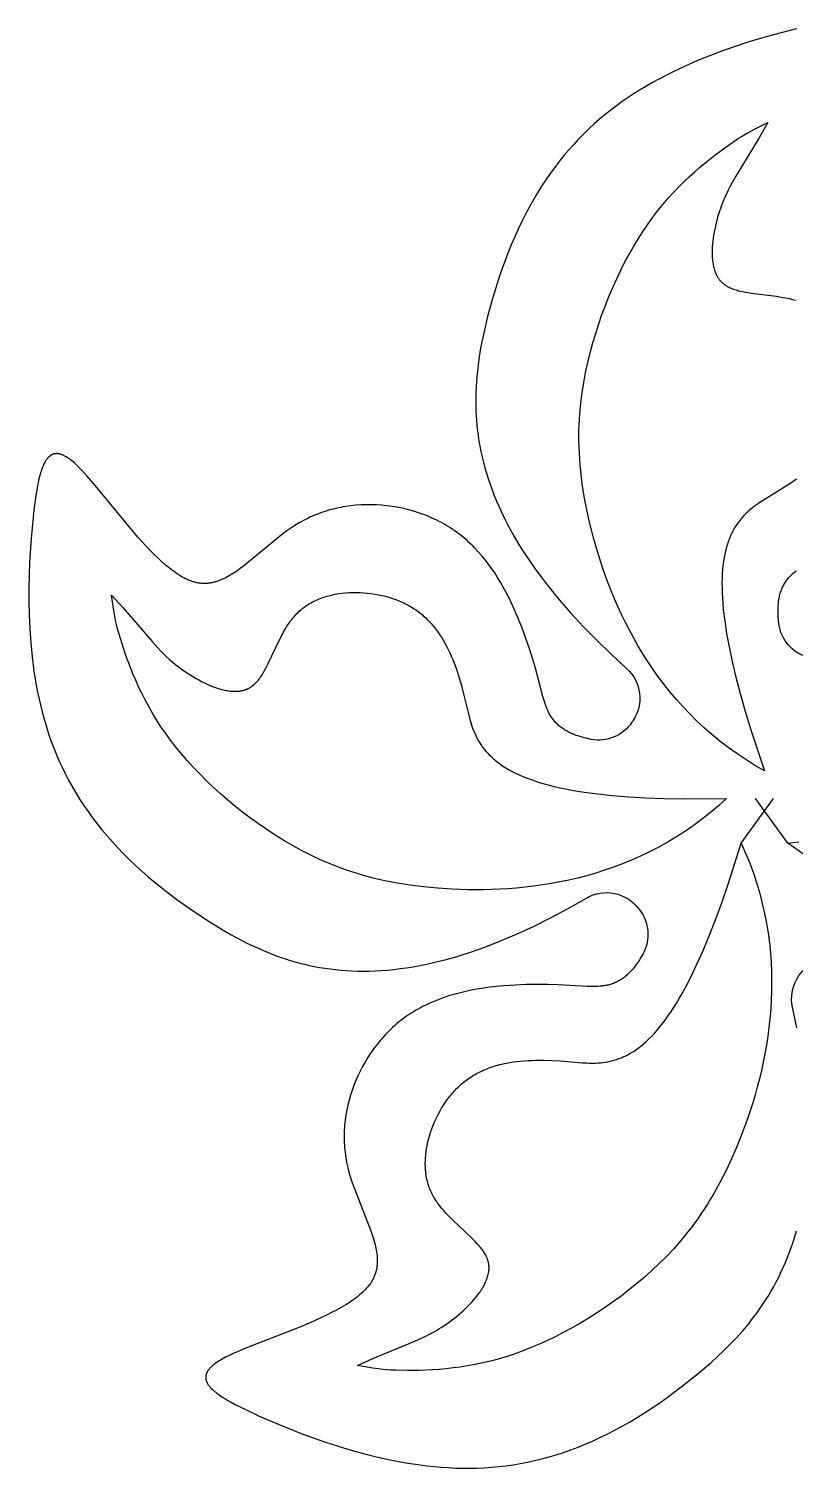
# Model space of a CAD drawing. Extents: x -221 to 104, y -309 to -96.
# Drawn here: x -10.23 to -0.62, y -134.74 to -116.7 of the extents above; entities that cross this region are included whole.
import ezdxf

# ---------------------------------------------------------------- set-up
doc = ezdxf.new("R2010")
doc.units = 0
doc.layers.add('FLOWERS', color=7, linetype='CONTINUOUS')

msp = doc.modelspace()

# ---------------------------------------------------------------- linework, layer by layer
at = {"layer": 'FLOWERS'}
for p, q in [((-1.294, -126.902), (-0.888, -126.343)), ((-0.706, -126.902), (-1.112, -126.343))]:
    msp.add_line(p, q, dxfattribs=at)
for points in [[(-0.598, -116.696), (-0.887, -116.77), (-1.039, -116.813), (-1.195, -116.86), (-1.354, -116.912), (-1.515, -116.968), (-1.677, -117.029), (-1.84, -117.095), (-2.002, -117.167), (-2.164, -117.243), (-2.324, -117.326), (-2.403, -117.369), (-2.481, -117.414), (-2.558, -117.461), (-2.634, -117.508), (-2.71, -117.558), (-2.784, -117.609), (-2.857, -117.662), (-2.928, -117.716), (-2.998, -117.772), (-3.068, -117.829), (-3.135, -117.889), (-3.202, -117.95), (-3.267, -118.013), (-3.331, -118.078), (-3.393, -118.145), (-3.455, -118.214), (-3.515, -118.285), (-3.574, -118.358), (-3.631, -118.433), (-3.687, -118.51), (-3.742, -118.589), (-3.795, -118.67), (-3.848, -118.754), (-3.899, -118.84), (-3.948, -118.928), (-3.996, -119.019), (-4.043, -119.112), (-4.089, -119.207), (-4.133, -119.305), (-4.176, -119.405), (-4.218, -119.508), (-4.258, -119.614), (-4.297, -119.722), (-4.335, -119.833), (-4.406, -120.062), (-4.472, -120.303), (-4.521, -120.51), (-4.544, -120.617), (-4.564, -120.725), (-4.582, -120.836), (-4.597, -120.948), (-4.609, -121.063), (-4.617, -121.18), (-4.62, -121.239), (-4.622, -121.299), (-4.622, -121.359), (-4.621, -121.42), (-4.62, -121.482), (-4.617, -121.544), (-4.612, -121.607), (-4.606, -121.67), (-4.599, -121.734), (-4.591, -121.798), (-4.581, -121.863), (-4.569, -121.928), (-4.556, -121.995), (-4.542, -122.061), (-4.525, -122.129), (-4.507, -122.197), (-4.487, -122.265), (-4.465, -122.334), (-4.442, -122.404), (-4.416, -122.474), (-4.389, -122.545), (-4.359, -122.617), (-4.328, -122.689), (-4.294, -122.762), (-4.259, -122.836), (-4.221, -122.91), (-4.18, -122.985), (-4.138, -123.06), (-4.093, -123.137), (-4.046, -123.213), (-3.996, -123.291), (-3.944, -123.369), (-3.889, -123.448), (-3.832, -123.527), (-3.709, -123.688), (-3.575, -123.852), (-3.43, -124.019), (-3.274, -124.188), (-3.105, -124.36), (-2.924, -124.535), (-2.73, -124.713, -0.376728), (-2.651, -125.368, 0.002979), (-2.664, -125.388, -0.301409), (-3.174, -125.602), (-3.22, -125.592), (-3.263, -125.582), (-3.284, -125.576), (-3.304, -125.57), (-3.324, -125.564), (-3.343, -125.558), (-3.362, -125.552), (-3.38, -125.545), (-3.397, -125.538), (-3.414, -125.531), (-3.43, -125.524), (-3.446, -125.517), (-3.461, -125.509), (-3.476, -125.501), (-3.49, -125.493), (-3.504, -125.485), (-3.517, -125.476), (-3.53, -125.468), (-3.542, -125.459), (-3.554, -125.45), (-3.566, -125.441), (-3.577, -125.432), (-3.588, -125.423), (-3.598, -125.413), (-3.608, -125.403), (-3.618, -125.393), (-3.627, -125.383), (-3.636, -125.373), (-3.644, -125.363), (-3.652, -125.352), (-3.66, -125.341), (-3.668, -125.331), (-3.675, -125.32), (-3.682, -125.309), (-3.689, -125.297), (-3.695, -125.286), (-3.702, -125.275), (-3.708, -125.263), (-3.713, -125.251), (-3.719, -125.239), (-3.729, -125.215), (-3.739, -125.191), (-3.748, -125.166), (-3.757, -125.141), (-3.765, -125.115), (-3.78, -125.063), (-3.874, -124.71), (-3.911, -124.583), (-3.952, -124.455), (-3.996, -124.326), (-4.044, -124.196), (-4.096, -124.068), (-4.152, -123.94), (-4.181, -123.877), (-4.212, -123.815), (-4.244, -123.754), (-4.277, -123.693), (-4.311, -123.633), (-4.347, -123.575), (-4.384, -123.517), (-4.422, -123.461), (-4.462, -123.406), (-4.503, -123.353), (-4.545, -123.301), (-4.589, -123.25), (-4.635, -123.202), (-4.658, -123.178), (-4.682, -123.155), (-4.706, -123.133), (-4.73, -123.11), (-4.755, -123.089), (-4.78, -123.068), (-4.806, -123.047), (-4.832, -123.027), (-4.858, -123.008), (-4.885, -122.989), (-4.912, -122.97), (-4.939, -122.952), (-4.967, -122.935), (-4.995, -122.918), (-5.023, -122.902), (-5.052, -122.886), (-5.081, -122.871), (-5.11, -122.856), (-5.14, -122.842), (-5.17, -122.828), (-5.2, -122.815), (-5.23, -122.802), (-5.26, -122.79), (-5.291, -122.779), (-5.353, -122.757), (-5.416, -122.738), (-5.479, -122.721), (-5.542, -122.706), (-5.607, -122.693), (-5.671, -122.683), (-5.736, -122.674), (-5.8, -122.668), (-5.865, -122.664), (-5.93, -122.662), (-5.995, -122.662), (-6.059, -122.664), (-6.124, -122.668), (-6.187, -122.675), (-6.251, -122.684), (-6.282, -122.689), (-6.313, -122.695), (-6.344, -122.701), (-6.375, -122.708), (-6.406, -122.715), (-6.436, -122.723), (-6.467, -122.731), (-6.497, -122.74), (-6.527, -122.75), (-6.556, -122.76), (-6.586, -122.771), (-6.615, -122.782), (-6.643, -122.793), (-6.672, -122.806), (-6.7, -122.818), (-6.728, -122.832), (-6.756, -122.846), (-6.783, -122.86), (-6.81, -122.875), (-6.836, -122.89), (-6.889, -122.922), (-6.94, -122.956), (-6.99, -122.99), (-7.039, -123.026), (-7.532, -123.43), (-7.574, -123.462), (-7.616, -123.492), (-7.658, -123.52), (-7.679, -123.533), (-7.699, -123.546), (-7.72, -123.558), (-7.741, -123.569), (-7.762, -123.58), (-7.783, -123.59), (-7.804, -123.599), (-7.825, -123.608), (-7.846, -123.616), (-7.857, -123.62), (-7.868, -123.623), (-7.878, -123.626), (-7.889, -123.629), (-7.9, -123.632), (-7.91, -123.635), (-7.921, -123.637), (-7.932, -123.639), (-7.942, -123.641), (-7.953, -123.643), (-7.964, -123.645), (-7.975, -123.646), (-7.986, -123.647), (-7.996, -123.648), (-8.007, -123.648), (-8.018, -123.648), (-8.029, -123.648), (-8.04, -123.648), (-8.051, -123.648), (-8.062, -123.647), (-8.073, -123.646), (-8.085, -123.644), (-8.096, -123.643), (-8.107, -123.641), (-8.118, -123.639), (-8.13, -123.637), (-8.141, -123.634), (-8.152, -123.631), (-8.164, -123.628), (-8.175, -123.624), (-8.187, -123.62), (-8.198, -123.616), (-8.21, -123.611), (-8.221, -123.607), (-8.233, -123.602), (-8.245, -123.596), (-8.268, -123.585), (-8.292, -123.572), (-8.316, -123.559), (-8.34, -123.544), (-8.364, -123.529), (-8.388, -123.512), (-8.412, -123.495), (-8.437, -123.477), (-8.461, -123.458), (-8.51, -123.417), (-8.56, -123.374), (-8.609, -123.328), (-8.659, -123.279), (-8.709, -123.229), (-8.759, -123.176), (-8.858, -123.067), (-8.956, -122.953), (-9.411, -122.399), (-9.492, -122.305), (-9.53, -122.263), (-9.567, -122.223), (-9.603, -122.186), (-9.637, -122.154), (-9.654, -122.138), (-9.67, -122.124), (-9.686, -122.111), (-9.701, -122.099), (-9.717, -122.088), (-9.731, -122.077), (-9.746, -122.068), (-9.753, -122.063), (-9.76, -122.059), (-9.767, -122.055), (-9.774, -122.051), (-9.781, -122.048), (-9.787, -122.045), (-9.794, -122.042), (-9.8, -122.039), (-9.807, -122.036), (-9.813, -122.034), (-9.82, -122.031), (-9.826, -122.029), (-9.832, -122.028), (-9.838, -122.026), (-9.844, -122.025), (-9.85, -122.024), (-9.856, -122.023), (-9.862, -122.022), (-9.864, -122.022), (-9.867, -122.022), (-9.87, -122.021), (-9.873, -122.021), (-9.876, -122.021), (-9.878, -122.021), (-9.881, -122.021), (-9.884, -122.021), (-9.887, -122.022), (-9.889, -122.022), (-9.892, -122.022), (-9.895, -122.022), (-9.897, -122.023), (-9.9, -122.023), (-9.903, -122.024), (-9.905, -122.024), (-9.908, -122.025), (-9.91, -122.025), (-9.913, -122.026), (-9.915, -122.027), (-9.918, -122.027), (-9.92, -122.028), (-9.923, -122.029), (-9.925, -122.03), (-9.928, -122.031), (-9.93, -122.032), (-9.933, -122.033), (-9.935, -122.034), (-9.937, -122.035), (-9.94, -122.036), (-9.942, -122.038), (-9.944, -122.039), (-9.947, -122.04), (-9.949, -122.042), (-9.951, -122.043), (-9.954, -122.045), (-9.956, -122.046), (-9.958, -122.048), (-9.963, -122.051), (-9.967, -122.055), (-9.971, -122.059), (-9.976, -122.063), (-9.98, -122.067), (-9.984, -122.071), (-9.988, -122.076), (-9.992, -122.08), (-9.996, -122.085), (-10, -122.09), (-10.004, -122.096), (-10.008, -122.101), (-10.011, -122.107), (-10.015, -122.113), (-10.019, -122.119), (-10.022, -122.125), (-10.026, -122.131), (-10.033, -122.144), (-10.04, -122.158), (-10.046, -122.173), (-10.053, -122.189), (-10.059, -122.205), (-10.065, -122.222), (-10.071, -122.239), (-10.077, -122.257), (-10.088, -122.296), (-10.098, -122.337), (-10.108, -122.38), (-10.117, -122.427), (-10.126, -122.475), (-10.142, -122.58), (-10.158, -122.694), (-10.172, -122.816), (-10.197, -123.086), (-10.216, -123.384), (-10.223, -123.542), (-10.226, -123.705), (-10.226, -123.872), (-10.222, -124.042), (-10.214, -124.215), (-10.201, -124.391), (-10.184, -124.567), (-10.161, -124.745), (-10.132, -124.922), (-10.115, -125.011), (-10.096, -125.099), (-10.076, -125.187), (-10.054, -125.274), (-10.03, -125.361), (-10.005, -125.447), (-9.977, -125.533), (-9.948, -125.618), (-9.916, -125.702), (-9.883, -125.785), (-9.847, -125.868), (-9.809, -125.95), (-9.769, -126.032), (-9.727, -126.112), (-9.683, -126.193), (-9.637, -126.272), (-9.588, -126.351), (-9.537, -126.43), (-9.483, -126.507), (-9.427, -126.585), (-9.369, -126.661), (-9.308, -126.737), (-9.244, -126.813), (-9.178, -126.888), (-9.11, -126.962), (-9.039, -127.036), (-8.965, -127.109), (-8.888, -127.182), (-8.809, -127.255), (-8.727, -127.327), (-8.641, -127.398), (-8.554, -127.469), (-8.463, -127.539), (-8.369, -127.609), (-8.173, -127.748), (-7.964, -127.885), (-7.782, -127.996), (-7.688, -128.05), (-7.591, -128.103), (-7.492, -128.155), (-7.389, -128.204), (-7.284, -128.25), (-7.175, -128.294), (-7.119, -128.315), (-7.063, -128.335), (-7.006, -128.354), (-6.948, -128.373), (-6.889, -128.39), (-6.829, -128.406), (-6.768, -128.421), (-6.706, -128.436), (-6.643, -128.449), (-6.579, -128.46), (-6.514, -128.471), (-6.448, -128.48), (-6.381, -128.488), (-6.313, -128.495), (-6.244, -128.5), (-6.174, -128.504), (-6.103, -128.506), (-6.03, -128.507), (-5.957, -128.506), (-5.882, -128.503), (-5.806, -128.499), (-5.728, -128.493), (-5.65, -128.486), (-5.57, -128.476), (-5.489, -128.465), (-5.407, -128.452), (-5.323, -128.437), (-5.238, -128.419), (-5.152, -128.4), (-5.064, -128.379), (-4.975, -128.356), (-4.885, -128.33), (-4.793, -128.303), (-4.7, -128.273), (-4.509, -128.206), (-4.312, -128.129), (-4.109, -128.043), (-3.899, -127.946), (-3.683, -127.839), (-3.461, -127.721), (-3.232, -127.591, -0.376728), (-2.584, -127.718, 0.002979), (-2.569, -127.737, -0.301409), (-2.524, -128.288), (-2.547, -128.329), (-2.57, -128.367), (-2.582, -128.385), (-2.594, -128.403), (-2.606, -128.419), (-2.617, -128.436), (-2.629, -128.451), (-2.641, -128.466), (-2.653, -128.481), (-2.665, -128.494), (-2.677, -128.508), (-2.689, -128.52), (-2.701, -128.532), (-2.713, -128.544), (-2.725, -128.555), (-2.737, -128.566), (-2.749, -128.576), (-2.761, -128.585), (-2.773, -128.594), (-2.785, -128.603), (-2.797, -128.611), (-2.81, -128.619), (-2.822, -128.626), (-2.834, -128.633), (-2.847, -128.64), (-2.859, -128.646), (-2.871, -128.651), (-2.884, -128.657), (-2.896, -128.661), (-2.909, -128.666), (-2.921, -128.67), (-2.934, -128.674), (-2.947, -128.678), (-2.959, -128.681), (-2.972, -128.684), (-2.985, -128.687), (-2.998, -128.689), (-3.011, -128.691), (-3.024, -128.693), (-3.037, -128.694), (-3.063, -128.697), (-3.089, -128.699), (-3.115, -128.7), (-3.142, -128.7), (-3.169, -128.7), (-3.223, -128.698), (-3.588, -128.678), (-3.72, -128.675), (-3.855, -128.674), (-3.991, -128.676), (-4.129, -128.681), (-4.268, -128.691), (-4.406, -128.704), (-4.475, -128.713), (-4.544, -128.723), (-4.612, -128.735), (-4.68, -128.747), (-4.747, -128.762), (-4.814, -128.778), (-4.88, -128.795), (-4.945, -128.814), (-5.01, -128.835), (-5.073, -128.857), (-5.136, -128.882), (-5.197, -128.908), (-5.257, -128.936), (-5.287, -128.951), (-5.316, -128.966), (-5.345, -128.982), (-5.374, -128.998), (-5.402, -129.015), (-5.43, -129.033), (-5.457, -129.051), (-5.485, -129.069), (-5.511, -129.088), (-5.538, -129.108), (-5.563, -129.128), (-5.589, -129.148), (-5.614, -129.169), (-5.639, -129.191), (-5.663, -129.213), (-5.687, -129.235), (-5.71, -129.258), (-5.733, -129.281), (-5.756, -129.305), (-5.778, -129.329), (-5.8, -129.354), (-5.821, -129.378), (-5.842, -129.404), (-5.863, -129.429), (-5.902, -129.482), (-5.94, -129.535), (-5.975, -129.59), (-6.009, -129.646), (-6.041, -129.703), (-6.071, -129.761), (-6.1, -129.82), (-6.126, -129.879), (-6.15, -129.94), (-6.172, -130.001), (-6.192, -130.062), (-6.209, -130.125), (-6.225, -130.187), (-6.238, -130.25), (-6.25, -130.312), (-6.254, -130.344), (-6.259, -130.375), (-6.262, -130.407), (-6.265, -130.438), (-6.268, -130.47), (-6.27, -130.501), (-6.271, -130.533), (-6.272, -130.564), (-6.272, -130.596), (-6.272, -130.627), (-6.271, -130.658), (-6.269, -130.689), (-6.267, -130.72), (-6.264, -130.751), (-6.26, -130.782), (-6.256, -130.812), (-6.252, -130.843), (-6.246, -130.873), (-6.241, -130.903), (-6.234, -130.933), (-6.22, -130.993), (-6.204, -131.052), (-6.186, -131.11), (-6.167, -131.168), (-5.936, -131.761), (-5.919, -131.811), (-5.903, -131.861), (-5.889, -131.909), (-5.883, -131.933), (-5.878, -131.957), (-5.872, -131.98), (-5.868, -132.004), (-5.864, -132.027), (-5.861, -132.05), (-5.859, -132.073), (-5.857, -132.096), (-5.856, -132.118), (-5.856, -132.13), (-5.856, -132.141), (-5.856, -132.152), (-5.856, -132.163), (-5.857, -132.174), (-5.858, -132.185), (-5.859, -132.196), (-5.86, -132.207), (-5.862, -132.217), (-5.863, -132.228), (-5.865, -132.239), (-5.867, -132.25), (-5.87, -132.26), (-5.872, -132.271), (-5.875, -132.281), (-5.878, -132.292), (-5.882, -132.302), (-5.885, -132.313), (-5.889, -132.323), (-5.893, -132.333), (-5.898, -132.343), (-5.903, -132.354), (-5.907, -132.364), (-5.913, -132.374), (-5.918, -132.384), (-5.924, -132.394), (-5.93, -132.404), (-5.936, -132.414), (-5.943, -132.424), (-5.95, -132.433), (-5.957, -132.443), (-5.965, -132.453), (-5.973, -132.462), (-5.981, -132.472), (-5.989, -132.482), (-5.998, -132.491), (-6.016, -132.51), (-6.035, -132.529), (-6.056, -132.547), (-6.077, -132.565), (-6.099, -132.583), (-6.122, -132.601), (-6.146, -132.619), (-6.171, -132.637), (-6.197, -132.654), (-6.25, -132.688), (-6.307, -132.722), (-6.366, -132.755), (-6.428, -132.787), (-6.491, -132.819), (-6.556, -132.85), (-6.691, -132.91), (-6.829, -132.968), (-7.497, -133.23), (-7.611, -133.278), (-7.663, -133.301), (-7.713, -133.324), (-7.758, -133.347), (-7.8, -133.37), (-7.82, -133.381), (-7.838, -133.392), (-7.856, -133.403), (-7.872, -133.414), (-7.888, -133.425), (-7.902, -133.436), (-7.916, -133.446), (-7.922, -133.452), (-7.928, -133.457), (-7.934, -133.463), (-7.94, -133.468), (-7.945, -133.473), (-7.95, -133.479), (-7.955, -133.484), (-7.96, -133.489), (-7.965, -133.495), (-7.969, -133.5), (-7.973, -133.505), (-7.977, -133.511), (-7.98, -133.516), (-7.984, -133.521), (-7.987, -133.526), (-7.99, -133.532), (-7.992, -133.537), (-7.995, -133.542), (-7.996, -133.545), (-7.997, -133.548), (-7.998, -133.55), (-7.999, -133.553), (-8, -133.555), (-8.001, -133.558), (-8.001, -133.561), (-8.002, -133.563), (-8.003, -133.566), (-8.004, -133.569), (-8.004, -133.571), (-8.005, -133.574), (-8.005, -133.577), (-8.006, -133.579), (-8.006, -133.582), (-8.006, -133.584), (-8.007, -133.587), (-8.007, -133.59), (-8.007, -133.592), (-8.007, -133.595), (-8.007, -133.598), (-8.007, -133.6), (-8.007, -133.603), (-8.007, -133.605), (-8.007, -133.608), (-8.007, -133.611), (-8.006, -133.613), (-8.006, -133.616), (-8.006, -133.619), (-8.005, -133.621), (-8.005, -133.624), (-8.004, -133.626), (-8.004, -133.629), (-8.003, -133.632), (-8.002, -133.634), (-8.001, -133.637), (-8.001, -133.64), (-8, -133.642), (-7.998, -133.647), (-7.996, -133.653), (-7.994, -133.658), (-7.991, -133.663), (-7.989, -133.669), (-7.986, -133.674), (-7.983, -133.679), (-7.98, -133.684), (-7.976, -133.69), (-7.973, -133.695), (-7.969, -133.7), (-7.965, -133.706), (-7.96, -133.711), (-7.956, -133.716), (-7.951, -133.722), (-7.947, -133.727), (-7.942, -133.732), (-7.931, -133.743), (-7.92, -133.754), (-7.908, -133.765), (-7.895, -133.776), (-7.882, -133.786), (-7.868, -133.797), (-7.853, -133.808), (-7.837, -133.819), (-7.804, -133.842), (-7.768, -133.864), (-7.73, -133.887), (-7.689, -133.91), (-7.645, -133.934), (-7.551, -133.982), (-7.447, -134.031), (-7.335, -134.083), (-7.086, -134.19), (-6.809, -134.301), (-6.661, -134.355), (-6.507, -134.409), (-6.348, -134.46), (-6.185, -134.509), (-6.018, -134.555), (-5.847, -134.598), (-5.674, -134.635), (-5.498, -134.668), (-5.32, -134.695), (-5.231, -134.707), (-5.141, -134.716), (-5.051, -134.724), (-4.961, -134.73), (-4.871, -134.735), (-4.781, -134.737), (-4.692, -134.737), (-4.602, -134.735), (-4.512, -134.731), (-4.422, -134.725), (-4.332, -134.717), (-4.243, -134.706), (-4.153, -134.694), (-4.063, -134.679), (-3.973, -134.661), (-3.883, -134.642), (-3.793, -134.62), (-3.702, -134.595), (-3.612, -134.568), (-3.521, -134.539), (-3.43, -134.507), (-3.339, -134.473), (-3.248, -134.436), (-3.156, -134.396), (-3.064, -134.354), (-2.972, -134.309), (-2.879, -134.261), (-2.786, -134.211), (-2.693, -134.158), (-2.599, -134.102), (-2.505, -134.043), (-2.41, -133.981), (-2.315, -133.917), (-2.22, -133.849), (-2.027, -133.705), (-1.832, -133.549), (-1.67, -133.411), (-1.59, -133.338), (-1.509, -133.262), (-1.43, -133.183), (-1.352, -133.101), (-1.274, -133.015), (-1.199, -132.926), (-1.162, -132.879), (-1.126, -132.832), (-1.09, -132.783), (-1.054, -132.733), (-1.02, -132.683), (-0.986, -132.631), (-0.952, -132.577), (-0.92, -132.523), (-0.888, -132.467), (-0.857, -132.41), (-0.827, -132.352), (-0.798, -132.292), (-0.77, -132.231), (-0.742, -132.168), (-0.716, -132.104), (-0.691, -132.038), (-0.667, -131.971), (-0.643, -131.902), (-0.621, -131.832), (-0.601, -131.76)], [(-0.459, -124.572, -0.301409), (-0.82, -124.153), (-0.825, -124.107), (-0.828, -124.062), (-0.83, -124.04), (-0.83, -124.019), (-0.831, -123.999), (-0.831, -123.979), (-0.83, -123.959), (-0.83, -123.94), (-0.828, -123.921), (-0.827, -123.903), (-0.825, -123.886), (-0.823, -123.868), (-0.82, -123.851), (-0.817, -123.835), (-0.814, -123.819), (-0.811, -123.803), (-0.807, -123.788), (-0.803, -123.773), (-0.798, -123.759), (-0.793, -123.745), (-0.788, -123.731), (-0.783, -123.717), (-0.777, -123.704), (-0.771, -123.691), (-0.765, -123.679), (-0.759, -123.667), (-0.752, -123.655), (-0.745, -123.643), (-0.738, -123.632), (-0.73, -123.621), (-0.723, -123.61), (-0.715, -123.6), (-0.707, -123.589), (-0.698, -123.579), (-0.69, -123.569), (-0.681, -123.56), (-0.672, -123.55), (-0.663, -123.541), (-0.653, -123.532), (-0.644, -123.523), (-0.624, -123.506), (-0.604, -123.489)], [(-0.597, -129.216), (-0.649, -128.958, -0.376728), (-0.328, -128.381, 0.002979)]]:
    msp.add_lwpolyline(points, format="xyb", dxfattribs=at)
for points in [[(-0.598, -122.341), (-0.682, -122.398), (-0.77, -122.455), (-1.005, -122.598), (-1.053, -122.629), (-1.077, -122.645), (-1.101, -122.662), (-1.124, -122.679), (-1.147, -122.697), (-1.17, -122.716), (-1.193, -122.735), (-1.215, -122.755), (-1.237, -122.776), (-1.259, -122.798), (-1.279, -122.821), (-1.29, -122.833), (-1.3, -122.845), (-1.31, -122.858), (-1.32, -122.87), (-1.329, -122.883), (-1.339, -122.897), (-1.348, -122.91), (-1.358, -122.924), (-1.367, -122.939), (-1.375, -122.953), (-1.384, -122.968), (-1.393, -122.983), (-1.401, -122.999), (-1.409, -123.015), (-1.417, -123.031), (-1.425, -123.048), (-1.432, -123.065), (-1.439, -123.083), (-1.446, -123.101), (-1.453, -123.119), (-1.46, -123.138), (-1.466, -123.157), (-1.472, -123.177), (-1.478, -123.197), (-1.489, -123.238), (-1.499, -123.282), (-1.507, -123.327), (-1.515, -123.374), (-1.521, -123.423), (-1.526, -123.474), (-1.53, -123.528), (-1.533, -123.583), (-1.534, -123.641), (-1.533, -123.701), (-1.532, -123.764), (-1.529, -123.829), (-1.524, -123.897), (-1.518, -123.967), (-1.51, -124.039), (-1.5, -124.115), (-1.476, -124.274), (-1.445, -124.444), (-1.406, -124.626), (-1.36, -124.821), (-1.306, -125.029), (-1.243, -125.25), (-1.171, -125.484), (-1, -125.997), (-1.12, -125.928), (-1.236, -125.856), (-1.348, -125.781), (-1.455, -125.704), (-1.559, -125.624), (-1.659, -125.542), (-1.755, -125.458), (-1.848, -125.372), (-1.937, -125.284), (-2.022, -125.194), (-2.104, -125.103), (-2.182, -125.01), (-2.257, -124.916), (-2.329, -124.821), (-2.397, -124.725), (-2.462, -124.628), (-2.525, -124.53), (-2.584, -124.432), (-2.641, -124.333), (-2.694, -124.235), (-2.745, -124.136), (-2.793, -124.036), (-2.839, -123.937), (-2.882, -123.839), (-2.923, -123.741), (-2.961, -123.643), (-2.997, -123.546), (-3.031, -123.45), (-3.092, -123.261), (-3.145, -123.076), (-3.191, -122.898), (-3.229, -122.726), (-3.261, -122.559), (-3.286, -122.398), (-3.305, -122.241), (-3.312, -122.165), (-3.318, -122.089), (-3.322, -122.015), (-3.325, -121.941), (-3.327, -121.869), (-3.328, -121.798), (-3.327, -121.727), (-3.324, -121.658), (-3.321, -121.589), (-3.317, -121.521), (-3.304, -121.388), (-3.288, -121.257), (-3.268, -121.129), (-3.244, -121.003), (-3.216, -120.878), (-3.186, -120.756), (-3.153, -120.634), (-3.117, -120.514), (-3.079, -120.395), (-3.039, -120.278), (-2.996, -120.163), (-2.951, -120.05), (-2.904, -119.939), (-2.854, -119.83), (-2.803, -119.723), (-2.75, -119.619), (-2.695, -119.518), (-2.639, -119.419), (-2.581, -119.324), (-2.522, -119.231), (-2.461, -119.142), (-2.4, -119.057), (-2.337, -118.975), (-2.273, -118.896), (-2.208, -118.821), (-2.143, -118.749), (-2.077, -118.68), (-2.011, -118.615), (-1.946, -118.552), (-1.88, -118.492), (-1.815, -118.435), (-1.75, -118.381), (-1.623, -118.281), (-1.5, -118.19), (-1.384, -118.108), (-1.325, -118.068), (-1.29, -118.047), (-1.248, -118.022), (-1.196, -117.993), (-1.133, -117.96), (-0.959, -117.872), (-1.063, -118.056), (-1.358, -118.543), (-1.41, -118.632), (-1.434, -118.676), (-1.457, -118.72), (-1.479, -118.765), (-1.5, -118.811), (-1.514, -118.844), (-1.527, -118.877), (-1.54, -118.911), (-1.553, -118.947), (-1.565, -118.982), (-1.577, -119.019), (-1.588, -119.056), (-1.598, -119.093), (-1.608, -119.131), (-1.617, -119.169), (-1.625, -119.207), (-1.633, -119.245), (-1.64, -119.283), (-1.645, -119.321), (-1.65, -119.359), (-1.654, -119.397), (-1.656, -119.434), (-1.658, -119.47), (-1.658, -119.507), (-1.658, -119.524), (-1.657, -119.542), (-1.656, -119.559), (-1.655, -119.577), (-1.653, -119.594), (-1.651, -119.61), (-1.649, -119.627), (-1.646, -119.643), (-1.643, -119.659), (-1.64, -119.675), (-1.636, -119.69), (-1.632, -119.705), (-1.627, -119.72), (-1.622, -119.735), (-1.617, -119.749), (-1.611, -119.763), (-1.608, -119.77), (-1.605, -119.776), (-1.602, -119.783), (-1.598, -119.79), (-1.595, -119.796), (-1.591, -119.802), (-1.588, -119.808), (-1.584, -119.815), (-1.58, -119.821), (-1.576, -119.827), (-1.572, -119.832), (-1.568, -119.838), (-1.563, -119.844), (-1.559, -119.849), (-1.554, -119.855), (-1.549, -119.86), (-1.545, -119.865), (-1.54, -119.87), (-1.535, -119.875), (-1.529, -119.88), (-1.524, -119.885), (-1.519, -119.889), (-1.513, -119.894), (-1.508, -119.898), (-1.502, -119.902), (-1.496, -119.907), (-1.49, -119.911), (-1.484, -119.915), (-1.478, -119.918), (-1.471, -119.922), (-1.465, -119.926), (-1.459, -119.929), (-1.445, -119.936), (-1.431, -119.943), (-1.417, -119.949), (-1.403, -119.954), (-1.388, -119.96), (-1.373, -119.965), (-1.357, -119.97), (-1.341, -119.974), (-1.325, -119.979), (-1.309, -119.983), (-1.275, -119.99), (-1.24, -119.997), (-1.204, -120.003), (-1.167, -120.009), (-0.852, -120.048), (-0.771, -120.062), (-0.731, -120.069), (-0.691, -120.078), (-0.651, -120.088), (-0.612, -120.099)], [(-0.266, -127.216), (-0.706, -126.902), (-0.568, -126.887)]]:
    msp.add_lwpolyline(points, dxfattribs=at)
for points in [[(-1.476, -126.343), (-1.579, -126.436), (-1.683, -126.524), (-1.789, -126.607), (-1.896, -126.685), (-2.004, -126.759), (-2.112, -126.829), (-2.222, -126.895), (-2.333, -126.956), (-2.444, -127.013), (-2.555, -127.066), (-2.668, -127.116), (-2.78, -127.162), (-2.892, -127.204), (-3.005, -127.243), (-3.117, -127.278), (-3.23, -127.311), (-3.342, -127.34), (-3.454, -127.366), (-3.565, -127.389), (-3.676, -127.409), (-3.786, -127.427), (-3.895, -127.443), (-4.003, -127.455), (-4.11, -127.466), (-4.216, -127.474), (-4.321, -127.48), (-4.424, -127.485), (-4.526, -127.487), (-4.725, -127.487), (-4.916, -127.48), (-5.1, -127.469), (-5.276, -127.452), (-5.444, -127.431), (-5.606, -127.405), (-5.76, -127.374), (-5.835, -127.358), (-5.909, -127.34), (-5.981, -127.321), (-6.052, -127.301), (-6.121, -127.28), (-6.189, -127.259), (-6.255, -127.236), (-6.321, -127.213), (-6.385, -127.188), (-6.448, -127.163), (-6.572, -127.11), (-6.691, -127.054), (-6.806, -126.995), (-6.919, -126.933), (-7.029, -126.869), (-7.136, -126.802), (-7.242, -126.733), (-7.345, -126.662), (-7.446, -126.589), (-7.545, -126.515), (-7.641, -126.438), (-7.735, -126.36), (-7.826, -126.281), (-7.914, -126.201), (-8, -126.119), (-8.083, -126.036), (-8.162, -125.953), (-8.238, -125.869), (-8.311, -125.785), (-8.381, -125.7), (-8.447, -125.614), (-8.509, -125.529), (-8.568, -125.444), (-8.623, -125.359), (-8.674, -125.274), (-8.722, -125.19), (-8.768, -125.106), (-8.81, -125.023), (-8.849, -124.942), (-8.885, -124.861), (-8.919, -124.781), (-8.951, -124.703), (-9.007, -124.551), (-9.056, -124.406), (-9.098, -124.27), (-9.117, -124.202), (-9.127, -124.162), (-9.137, -124.114), (-9.148, -124.056), (-9.161, -123.985), (-9.19, -123.793), (-9.048, -123.948), (-8.675, -124.38), (-8.607, -124.457), (-8.573, -124.493), (-8.538, -124.529), (-8.502, -124.563), (-8.464, -124.598), (-8.438, -124.621), (-8.41, -124.644), (-8.382, -124.667), (-8.352, -124.69), (-8.322, -124.712), (-8.291, -124.735), (-8.259, -124.757), (-8.227, -124.778), (-8.194, -124.799), (-8.161, -124.82), (-8.127, -124.839), (-8.093, -124.858), (-8.059, -124.876), (-8.024, -124.894), (-7.99, -124.91), (-7.955, -124.925), (-7.921, -124.939), (-7.886, -124.952), (-7.852, -124.963), (-7.835, -124.968), (-7.818, -124.973), (-7.801, -124.977), (-7.784, -124.982), (-7.768, -124.985), (-7.751, -124.989), (-7.735, -124.991), (-7.719, -124.994), (-7.702, -124.996), (-7.686, -124.998), (-7.67, -124.999), (-7.655, -124.999), (-7.639, -125), (-7.624, -124.999), (-7.609, -124.999), (-7.594, -124.998), (-7.586, -124.997), (-7.579, -124.996), (-7.572, -124.995), (-7.564, -124.994), (-7.557, -124.992), (-7.55, -124.991), (-7.543, -124.989), (-7.536, -124.988), (-7.529, -124.986), (-7.522, -124.984), (-7.515, -124.982), (-7.509, -124.979), (-7.502, -124.977), (-7.495, -124.974), (-7.489, -124.972), (-7.482, -124.969), (-7.476, -124.966), (-7.47, -124.963), (-7.463, -124.959), (-7.457, -124.956), (-7.451, -124.952), (-7.445, -124.949), (-7.439, -124.945), (-7.433, -124.941), (-7.427, -124.937), (-7.422, -124.932), (-7.416, -124.928), (-7.41, -124.923), (-7.405, -124.919), (-7.399, -124.914), (-7.394, -124.909), (-7.388, -124.904), (-7.378, -124.893), (-7.367, -124.882), (-7.357, -124.871), (-7.347, -124.859), (-7.337, -124.846), (-7.328, -124.833), (-7.318, -124.82), (-7.309, -124.806), (-7.3, -124.792), (-7.291, -124.778), (-7.274, -124.748), (-7.256, -124.717), (-7.239, -124.685), (-7.223, -124.651), (-7.088, -124.364), (-7.05, -124.291), (-7.03, -124.255), (-7.01, -124.22), (-6.988, -124.185), (-6.965, -124.151), (-6.954, -124.134), (-6.942, -124.118), (-6.93, -124.102), (-6.917, -124.086), (-6.904, -124.07), (-6.891, -124.055), (-6.877, -124.04), (-6.863, -124.025), (-6.849, -124.011), (-6.835, -123.997), (-6.82, -123.983), (-6.804, -123.97), (-6.788, -123.958), (-6.772, -123.945), (-6.756, -123.933), (-6.739, -123.922), (-6.722, -123.911), (-6.704, -123.9), (-6.686, -123.89), (-6.668, -123.88), (-6.649, -123.871), (-6.63, -123.862), (-6.611, -123.853), (-6.592, -123.845), (-6.572, -123.837), (-6.552, -123.829), (-6.532, -123.822), (-6.511, -123.816), (-6.49, -123.809), (-6.469, -123.803), (-6.448, -123.798), (-6.427, -123.793), (-6.406, -123.788), (-6.384, -123.784), (-6.362, -123.78), (-6.34, -123.776), (-6.296, -123.77), (-6.251, -123.765), (-6.206, -123.762), (-6.16, -123.761), (-6.115, -123.76), (-6.069, -123.762), (-6.023, -123.764), (-5.977, -123.768), (-5.932, -123.774), (-5.887, -123.781), (-5.842, -123.789), (-5.797, -123.798), (-5.753, -123.809), (-5.71, -123.821), (-5.667, -123.835), (-5.625, -123.85), (-5.584, -123.866), (-5.564, -123.874), (-5.544, -123.883), (-5.524, -123.892), (-5.505, -123.902), (-5.486, -123.911), (-5.467, -123.921), (-5.449, -123.932), (-5.43, -123.942), (-5.413, -123.953), (-5.395, -123.965), (-5.378, -123.976), (-5.361, -123.988), (-5.344, -124), (-5.327, -124.013), (-5.311, -124.026), (-5.295, -124.039), (-5.28, -124.052), (-5.264, -124.066), (-5.249, -124.08), (-5.234, -124.094), (-5.22, -124.108), (-5.205, -124.123), (-5.191, -124.138), (-5.177, -124.154), (-5.164, -124.169), (-5.15, -124.185), (-5.124, -124.218), (-5.099, -124.251), (-5.075, -124.286), (-5.052, -124.322), (-5.029, -124.359), (-5.008, -124.397), (-4.987, -124.436), (-4.967, -124.476), (-4.947, -124.517), (-4.928, -124.559), (-4.91, -124.602), (-4.893, -124.646), (-4.876, -124.69), (-4.86, -124.736), (-4.829, -124.831), (-4.8, -124.929), (-4.773, -125.03), (-4.71, -125.298), (-4.695, -125.353), (-4.687, -125.38), (-4.679, -125.408), (-4.67, -125.436), (-4.66, -125.463), (-4.649, -125.491), (-4.638, -125.518), (-4.626, -125.546), (-4.612, -125.573), (-4.598, -125.6), (-4.583, -125.627), (-4.575, -125.641), (-4.566, -125.654), (-4.557, -125.667), (-4.548, -125.681), (-4.539, -125.694), (-4.529, -125.707), (-4.519, -125.72), (-4.509, -125.733), (-4.498, -125.746), (-4.487, -125.759), (-4.475, -125.772), (-4.463, -125.785), (-4.451, -125.798), (-4.438, -125.81), (-4.425, -125.823), (-4.412, -125.835), (-4.398, -125.848), (-4.383, -125.86), (-4.368, -125.872), (-4.353, -125.884), (-4.337, -125.896), (-4.321, -125.908), (-4.304, -125.92), (-4.287, -125.932), (-4.251, -125.955), (-4.212, -125.978), (-4.172, -126), (-4.13, -126.022), (-4.085, -126.043), (-4.038, -126.064), (-3.988, -126.084), (-3.936, -126.103), (-3.881, -126.122), (-3.824, -126.141), (-3.764, -126.159), (-3.701, -126.176), (-3.636, -126.192), (-3.567, -126.208), (-3.495, -126.223), (-3.421, -126.237), (-3.262, -126.263), (-3.09, -126.286), (-2.905, -126.306), (-2.706, -126.322), (-2.491, -126.334), (-2.262, -126.343), (-2.016, -126.347)], [(-1.294, -126.902), (-1.238, -127.029), (-1.186, -127.155), (-1.14, -127.281), (-1.098, -127.407), (-1.061, -127.533), (-1.028, -127.658), (-1, -127.783), (-0.976, -127.907), (-0.956, -128.03), (-0.939, -128.153), (-0.927, -128.274), (-0.918, -128.395), (-0.913, -128.516), (-0.911, -128.635), (-0.912, -128.753), (-0.916, -128.869), (-0.923, -128.985), (-0.932, -129.099), (-0.945, -129.212), (-0.959, -129.324), (-0.976, -129.434), (-0.996, -129.542), (-1.017, -129.649), (-1.04, -129.754), (-1.065, -129.858), (-1.091, -129.959), (-1.119, -130.059), (-1.148, -130.157), (-1.21, -130.346), (-1.275, -130.526), (-1.343, -130.697), (-1.413, -130.859), (-1.486, -131.012), (-1.56, -131.158), (-1.637, -131.296), (-1.676, -131.362), (-1.716, -131.426), (-1.756, -131.489), (-1.797, -131.55), (-1.838, -131.61), (-1.879, -131.667), (-1.921, -131.724), (-1.964, -131.779), (-2.007, -131.832), (-2.051, -131.885), (-2.139, -131.986), (-2.229, -132.082), (-2.321, -132.173), (-2.415, -132.261), (-2.51, -132.346), (-2.606, -132.428), (-2.704, -132.506), (-2.804, -132.583), (-2.905, -132.656), (-3.006, -132.727), (-3.109, -132.795), (-3.212, -132.86), (-3.315, -132.922), (-3.419, -132.982), (-3.523, -133.038), (-3.627, -133.091), (-3.731, -133.141), (-3.834, -133.187), (-3.937, -133.23), (-4.04, -133.27), (-4.141, -133.307), (-4.241, -133.34), (-4.34, -133.369), (-4.438, -133.395), (-4.535, -133.418), (-4.63, -133.438), (-4.723, -133.455), (-4.815, -133.469), (-4.905, -133.481), (-4.993, -133.491), (-5.08, -133.499), (-5.164, -133.504), (-5.326, -133.511), (-5.478, -133.513), (-5.621, -133.51), (-5.692, -133.508), (-5.733, -133.505), (-5.781, -133.5), (-5.84, -133.493), (-5.911, -133.482), (-6.103, -133.451), (-5.911, -133.364), (-5.386, -133.143), (-5.291, -133.101), (-5.246, -133.08), (-5.202, -133.058), (-5.158, -133.035), (-5.113, -133.009), (-5.083, -132.991), (-5.053, -132.972), (-5.022, -132.952), (-4.991, -132.931), (-4.96, -132.909), (-4.929, -132.887), (-4.899, -132.863), (-4.868, -132.839), (-4.838, -132.815), (-4.808, -132.789), (-4.779, -132.763), (-4.751, -132.737), (-4.723, -132.71), (-4.696, -132.682), (-4.67, -132.654), (-4.645, -132.626), (-4.621, -132.598), (-4.598, -132.569), (-4.577, -132.54), (-4.567, -132.525), (-4.557, -132.511), (-4.547, -132.496), (-4.538, -132.481), (-4.53, -132.467), (-4.521, -132.452), (-4.513, -132.437), (-4.506, -132.422), (-4.499, -132.408), (-4.493, -132.393), (-4.487, -132.378), (-4.481, -132.364), (-4.476, -132.349), (-4.472, -132.334), (-4.468, -132.32), (-4.464, -132.305), (-4.463, -132.298), (-4.461, -132.29), (-4.46, -132.283), (-4.459, -132.276), (-4.458, -132.269), (-4.457, -132.261), (-4.456, -132.254), (-4.456, -132.247), (-4.455, -132.24), (-4.455, -132.233), (-4.455, -132.226), (-4.455, -132.218), (-4.455, -132.211), (-4.456, -132.204), (-4.456, -132.197), (-4.457, -132.19), (-4.458, -132.183), (-4.459, -132.176), (-4.46, -132.169), (-4.461, -132.162), (-4.463, -132.155), (-4.464, -132.148), (-4.466, -132.142), (-4.468, -132.135), (-4.47, -132.128), (-4.473, -132.121), (-4.475, -132.114), (-4.478, -132.108), (-4.481, -132.101), (-4.483, -132.094), (-4.487, -132.087), (-4.49, -132.081), (-4.496, -132.067), (-4.504, -132.054), (-4.512, -132.041), (-4.52, -132.028), (-4.529, -132.014), (-4.538, -132.001), (-4.548, -131.988), (-4.558, -131.975), (-4.569, -131.962), (-4.579, -131.949), (-4.602, -131.923), (-4.627, -131.897), (-4.652, -131.871), (-4.679, -131.845), (-4.91, -131.628), (-4.968, -131.57), (-4.996, -131.54), (-5.023, -131.509), (-5.05, -131.478), (-5.075, -131.446), (-5.087, -131.429), (-5.099, -131.413), (-5.111, -131.396), (-5.122, -131.38), (-5.133, -131.362), (-5.143, -131.345), (-5.154, -131.328), (-5.163, -131.31), (-5.172, -131.292), (-5.181, -131.274), (-5.189, -131.255), (-5.197, -131.237), (-5.204, -131.218), (-5.211, -131.199), (-5.217, -131.179), (-5.223, -131.159), (-5.228, -131.14), (-5.233, -131.12), (-5.237, -131.099), (-5.241, -131.079), (-5.244, -131.058), (-5.247, -131.038), (-5.249, -131.017), (-5.251, -130.996), (-5.252, -130.974), (-5.253, -130.953), (-5.254, -130.932), (-5.254, -130.91), (-5.253, -130.888), (-5.252, -130.867), (-5.251, -130.845), (-5.249, -130.823), (-5.247, -130.801), (-5.245, -130.779), (-5.242, -130.757), (-5.238, -130.735), (-5.23, -130.691), (-5.221, -130.647), (-5.21, -130.603), (-5.197, -130.559), (-5.184, -130.516), (-5.168, -130.473), (-5.152, -130.43), (-5.134, -130.388), (-5.114, -130.346), (-5.094, -130.305), (-5.072, -130.265), (-5.049, -130.226), (-5.026, -130.187), (-5.001, -130.15), (-4.974, -130.113), (-4.947, -130.078), (-4.92, -130.044), (-4.905, -130.027), (-4.891, -130.011), (-4.876, -129.995), (-4.861, -129.98), (-4.846, -129.965), (-4.83, -129.95), (-4.815, -129.935), (-4.799, -129.921), (-4.783, -129.908), (-4.767, -129.895), (-4.75, -129.882), (-4.734, -129.869), (-4.717, -129.857), (-4.7, -129.845), (-4.683, -129.834), (-4.666, -129.823), (-4.648, -129.812), (-4.63, -129.801), (-4.612, -129.791), (-4.594, -129.782), (-4.576, -129.772), (-4.558, -129.763), (-4.539, -129.755), (-4.52, -129.746), (-4.501, -129.738), (-4.482, -129.73), (-4.443, -129.716), (-4.403, -129.702), (-4.362, -129.69), (-4.321, -129.679), (-4.279, -129.669), (-4.236, -129.66), (-4.193, -129.652), (-4.148, -129.645), (-4.103, -129.639), (-4.058, -129.635), (-4.011, -129.631), (-3.964, -129.628), (-3.916, -129.626), (-3.868, -129.624), (-3.769, -129.624), (-3.667, -129.627), (-3.562, -129.633), (-3.288, -129.655), (-3.231, -129.658), (-3.202, -129.659), (-3.173, -129.66), (-3.144, -129.659), (-3.115, -129.659), (-3.085, -129.657), (-3.055, -129.655), (-3.026, -129.652), (-2.996, -129.647), (-2.965, -129.642), (-2.935, -129.636), (-2.919, -129.632), (-2.904, -129.628), (-2.889, -129.624), (-2.873, -129.62), (-2.858, -129.615), (-2.842, -129.61), (-2.827, -129.604), (-2.811, -129.598), (-2.795, -129.592), (-2.78, -129.585), (-2.764, -129.578), (-2.748, -129.571), (-2.732, -129.563), (-2.716, -129.555), (-2.7, -129.546), (-2.684, -129.537), (-2.668, -129.528), (-2.652, -129.518), (-2.635, -129.508), (-2.619, -129.497), (-2.603, -129.485), (-2.586, -129.474), (-2.57, -129.461), (-2.553, -129.448), (-2.52, -129.421), (-2.487, -129.392), (-2.453, -129.361), (-2.419, -129.327), (-2.385, -129.291), (-2.351, -129.252), (-2.317, -129.211), (-2.282, -129.168), (-2.247, -129.122), (-2.212, -129.073), (-2.176, -129.021), (-2.141, -128.967), (-2.105, -128.91), (-2.069, -128.849), (-2.032, -128.786), (-1.996, -128.719), (-1.922, -128.576), (-1.847, -128.42), (-1.771, -128.25), (-1.694, -128.065), (-1.616, -127.865), (-1.537, -127.649), (-1.457, -127.417)]]:
    msp.add_lwpolyline(points, close=True, dxfattribs=at)

doc.saveas('drawing.dxf')
